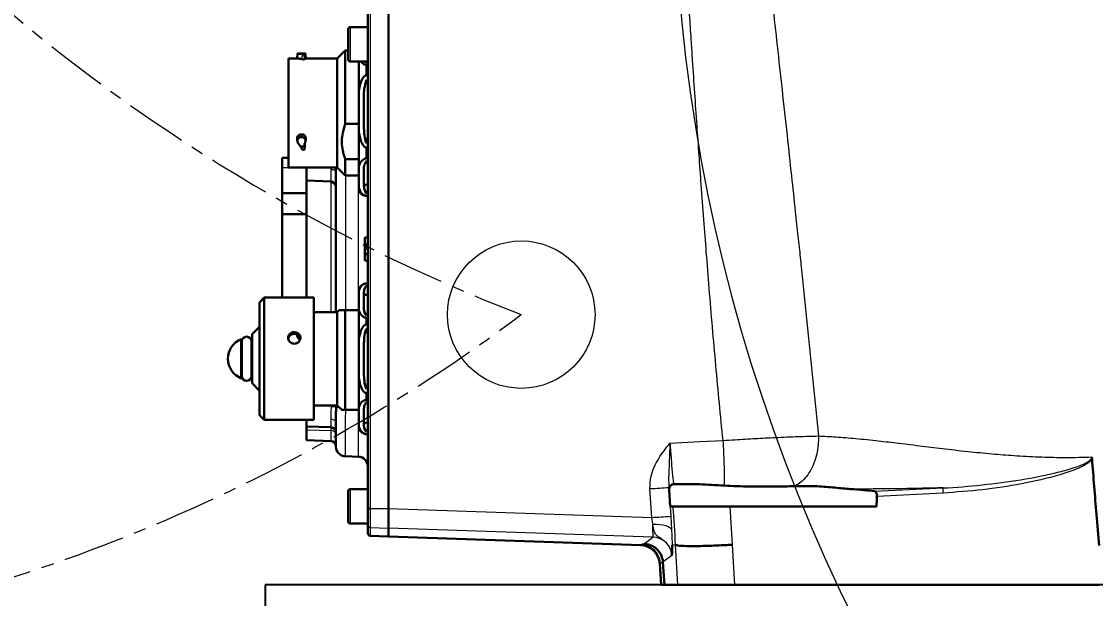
# Model space of a CAD drawing. Header units: millimetres. Extents: x 0 to 8400, y 0 to 5940.
# Drawn here: x 2129.8 to 2351.3, y 3822 to 3941.1 of the extents above; entities that cross this region are included whole.
import ezdxf

# ---------------------------------------------------------------- set-up
doc = ezdxf.new("R2010")
doc.units = ezdxf.units.MM
doc.linetypes.add('CENTERX2', pattern=[20.32, 12.7, -2.54, 2.54, -2.54])
doc.layers.add('do kich thuoc', color=10, linetype='Continuous', lineweight=5, plot=False)
doc.styles.get("Standard").update_dxf_attribs({"font": 'times.ttf', "width": 2, "height": 50})
doc.dimstyles.new('ISO-25', dxfattribs={"dimtxt": 40, "dimasz": 40, "dimexe": 1.25, "dimexo": 0.625, "dimtad": 1, "dimtxsty": 'Standard', "dimcen": 2.5, "dimclrd": 1, "dimclrt": 1, "dimadec": 0, "dimazin": 0, "dimtfac": 1, "dimtmove": 0, "dimatfit": 3, "dimfxl": 1, "dimarcsym": 0})

# ---------------------------------------------------------------- blocks, each defined once
blk = doc.blocks.new('*D12')
at = {"color": 0, "lineweight": -2, "transparency": 16777216}
for p, q in [((1654.47, 4228.38), (1654.47, 3073.55)), ((2367.71, 3824.18), (2367.71, 3073.55))]:
    blk.add_line(p, q, dxfattribs=at)
at = {"color": 1, "lineweight": -2, "transparency": 16777216}
blk.add_line((1694.47, 3074.8), (2327.71, 3074.8), dxfattribs=at)
at = {"color": 1, "lineweight": 25, "transparency": 16777216}
for points in [[(1694.47, 3081.47), (1694.47, 3068.13), (1654.47, 3074.8)], [(2327.71, 3081.47), (2327.71, 3068.13), (2367.71, 3074.8)]]:
    blk.add_solid(points, dxfattribs=at)
at = {"layer": 'Defpoints', "color": 0, "lineweight": 25, "transparency": 16777216}
for p in [(1654.47, 4229.01), (2367.71, 3824.8), (2367.71, 3074.8)]:
    blk.add_point(p, dxfattribs=at)
at = {"color": 1, "lineweight": 25, "transparency": 16777216, "insert": (2011.09, 3095.83), "char_height": 40, "attachment_point": 5}
blk.add_mtext('703', dxfattribs=at)

msp = doc.modelspace()

# ---------------------------------------------------------------- linework, layer by layer
at = {"color": 8, "linetype": 'Continuous', "lineweight": 15}
for p, q in [((2201.711, 4028.601), (2201.711, 3840.581)), ((2197.572, 3939.889), (2197.572, 3932.939)), ((2186.756, 3933.395), (2186.832, 3934.41)), ((2187.677, 3933.258), (2187.754, 3934.293)), ((2197.572, 3932.939), (2197.572, 3932.791)), ((2187.483, 3917.753), (2187.483, 3917.188)), ((2187.584, 3917.753), (2187.584, 3917.188)), ((2186.633, 3916.98), (2186.717, 3916.518)), ((2186.633, 3916.757), (2186.717, 3916.296)), ((2188.433, 3916.98), (2188.35, 3916.518)), ((2188.433, 3916.801), (2188.35, 3916.34)), ((2188.244, 3915.23), (2188.154, 3914.735)), ((2183.579, 3910.916), (2188.547, 3910.916)), ((2188.645, 3910.948), (2188.645, 3908.211)), ((2193.653, 3910.487), (2193.669, 3910.948)), ((2193.653, 3908.037), (2193.653, 3910.487)), ((2196.588, 3909.295), (2196.588, 3881.493)), ((2199.265, 3881.493), (2199.265, 3909.295)), ((2188.547, 3908.11), (2188.645, 3908.11)), ((2188.645, 3908.211), (2188.645, 3908.11)), ((2193.653, 3907.935), (2188.645, 3908.11)), ((2188.645, 3908.11), (2188.645, 3884.098)), ((2193.653, 3881.087), (2193.653, 3907.935)), ((2186.633, 3876.281), (2186.665, 3876.461)), ((2186.756, 3875.894), (2186.832, 3876.442)), ((2193.712, 3861.555), (2193.707, 3861.862)), ((2194.67, 3861.491), (2195.287, 3861.491)), ((2188.645, 3858.851), (2188.645, 3857.513)), ((2193.653, 3857.339), (2193.653, 3859.005)), ((2188.645, 3857.513), (2188.645, 3856.792)), ((2188.645, 3856.792), (2193.653, 3856.653)), ((2188.645, 3856.792), (2188.645, 3854.677)), ((2193.653, 3856.653), (2193.653, 3857.339)), ((2193.653, 3854.502), (2193.653, 3856.653)), ((2259.774, 3838.734), (2259.393, 3844.676)), ((2263.296, 3844.935), (2263.678, 3838.993)), ((2263.356, 3844.432), (2263.296, 3844.935)), ((2305.739, 3844.138), (2319.862, 3844.836)), ((2197.572, 3844.576), (2197.572, 3837.627)), ((2319.88, 3843.765), (2306.188, 3843.089)), ((2201.711, 3840.581), (2205.48, 3840.581)), ((2205.48, 3840.581), (2259.774, 3838.734)), ((2275.857, 3841.028), (2276.348, 3833.108)), ((2259.973, 3837.343), (2259.774, 3838.734)), ((2263.678, 3838.993), (2263.838, 3836.22)), ((2197.572, 3837.627), (2197.572, 3837.479)), ((2201.711, 3836.661), (2205.48, 3836.529)), ((2201.711, 3836.661), (2201.711, 3834.969)), ((2260.012, 3834.674), (2205.48, 3836.529)), ((2258.176, 3833.301), (2260.012, 3834.674)), ((2257.504, 3833.02), (2257.629, 3833.114)), ((2264.636, 3833.094), (2263.969, 3833.051)), ((2264.636, 3833.094), (2264.637, 3833.09)), ((2265.127, 3824.804), (2264.636, 3833.094)), ((2276.348, 3833.108), (2276.84, 3824.804)), ((2261.533, 3829.31), (2261.41, 3829.217)), ((2262.075, 3829.5), (2261.533, 3829.31)), ((2261.809, 3824.804), (2261.533, 3829.31)), ((2263.928, 3830.879), (2262.075, 3829.493))]:
    msp.add_line(p, q, dxfattribs=at)
at = {"color": 7, "linetype": 'Continuous', "lineweight": 30}
for p, q in [((2205.48, 4028.649), (2205.48, 3840.581)), ((2201.222, 3840.581), (2201.222, 4028.414)), ((2201.222, 3939.889), (2197.572, 3939.889)), ((2197.166, 3933.196), (2197.166, 3939.483)), ((2186.674, 3933.397), (2184.897, 3933.397)), ((2184.897, 3932.004), (2184.897, 3933.397)), ((2186.634, 3933.397), (2186.722, 3934.409)), ((2188.283, 3934.411), (2186.764, 3934.411)), ((2188.244, 3933.282), (2188.154, 3934.309)), ((2188.433, 3933.397), (2188.345, 3934.408)), ((2194.915, 3933.397), (2188.377, 3933.397)), ((2196.568, 3935.05), (2194.915, 3933.397)), ((2194.915, 3933.397), (2194.915, 3910.948)), ((2197.166, 3935.05), (2196.568, 3935.05)), ((2196.568, 3935.05), (2196.568, 3919.956)), ((2184.897, 3910.948), (2184.897, 3932.004)), ((2197.572, 3932.791), (2201.222, 3932.791)), ((2199.397, 3926.75), (2199.397, 3932.791)), ((2200.918, 3932.571), (2201.082, 3932.793)), ((2200.918, 3929.984), (2200.918, 3932.097)), ((2199.397, 3918.217), (2199.397, 3926.75)), ((2200.411, 3925.565), (2200.411, 3919.402)), ((2199.397, 3919.956), (2196.568, 3919.956)), ((2187.483, 3917.753), (2187.584, 3917.753)), ((2199.397, 3911.147), (2199.397, 3918.217)), ((2186.658, 3916.642), (2186.633, 3916.757)), ((2186.644, 3916.639), (2186.727, 3916.189)), ((2186.717, 3916.296), (2186.717, 3916.518)), ((2187.311, 3915.251), (2186.828, 3915.948)), ((2187.483, 3917.188), (2187.584, 3917.188)), ((2188.147, 3915.885), (2188.147, 3915.251)), ((2188.34, 3916.234), (2188.422, 3916.683)), ((2188.35, 3916.518), (2188.35, 3916.34)), ((2188.433, 3916.801), (2188.411, 3916.685)), ((2200.918, 3915.965), (2201.222, 3917.269)), ((2187.311, 3915.251), (2188.147, 3915.251)), ((2188.151, 3914.708), (2188.24, 3915.192)), ((2188.244, 3915.23), (2188.236, 3915.192)), ((2200.918, 3914.983), (2201.222, 3915.164)), ((2200.918, 3912.82), (2200.918, 3914.983)), ((2183.579, 3912.943), (2184.897, 3912.943)), ((2183.579, 3910.916), (2183.579, 3912.943)), ((2196.568, 3912.635), (2196.568, 3909.295)), ((2199.397, 3912.635), (2196.568, 3912.635)), ((2199.397, 3906.732), (2199.397, 3911.147)), ((2183.579, 3905.643), (2183.579, 3910.916)), ((2184.897, 3910.948), (2194.915, 3910.948)), ((2188.547, 3908.313), (2188.547, 3910.916)), ((2194.649, 3910.948), (2194.631, 3910.026)), ((2194.631, 3881.087), (2194.631, 3910.026)), ((2194.915, 3910.948), (2196.568, 3909.295)), ((2196.568, 3909.295), (2199.397, 3909.295)), ((2200.411, 3910.534), (2200.411, 3907.345)), ((2188.547, 3908.11), (2188.547, 3908.313)), ((2188.547, 3884.098), (2188.547, 3908.11)), ((2188.645, 3908.211), (2193.653, 3908.037)), ((2199.397, 3906.132), (2199.397, 3906.732)), ((2183.579, 3905.643), (2188.547, 3905.643)), ((2183.579, 3901.283), (2183.579, 3905.643)), ((2200.918, 3905.567), (2201.222, 3906.242)), ((2200.918, 3905.059), (2201.222, 3905.153)), ((2188.547, 3901.283), (2183.579, 3901.283)), ((2183.579, 3901.283), (2183.579, 3884.098)), ((2200.613, 3896.481), (2201.222, 3896.502)), ((2200.613, 3895.121), (2200.613, 3895.065)), ((2200.918, 3887.046), (2200.918, 3887.064)), ((2199.397, 3885.505), (2199.397, 3885.919)), ((2199.397, 3881.46), (2199.397, 3885.505)), ((2200.411, 3884.943), (2200.411, 3882.023)), ((2179.878, 3884.098), (2178.864, 3883.085)), ((2178.864, 3859.865), (2178.864, 3883.085)), ((2190.119, 3884.098), (2179.878, 3884.098)), ((2179.878, 3884.098), (2179.878, 3858.851)), ((2190.119, 3884.098), (2190.119, 3858.851)), ((2194.915, 3881.087), (2190.119, 3881.087)), ((2195.321, 3881.493), (2194.915, 3881.087)), ((2194.915, 3881.087), (2194.915, 3861.862)), ((2196.57, 3881.493), (2196.57, 3860.904)), ((2199.397, 3881.493), (2196.57, 3881.493)), ((2199.397, 3875.52), (2199.397, 3881.46)), ((2200.918, 3880.389), (2201.222, 3880.939)), ((2178.864, 3878.065), (2177.343, 3876.545)), ((2200.918, 3879.92), (2201.222, 3880.007)), ((2200.918, 3878.6), (2200.918, 3879.92)), ((2177.343, 3876.545), (2177.343, 3866.405)), ((2184.897, 3875.926), (2184.897, 3875.403)), ((2187.077, 3875.63), (2187.077, 3876.152)), ((2175.112, 3875.531), (2175.112, 3867.419)), ((2175.214, 3873.756), (2175.112, 3873.756)), ((2175.214, 3875.024), (2175.214, 3867.926)), ((2177.242, 3867.926), (2177.242, 3875.024)), ((2177.343, 3873.756), (2177.242, 3873.756)), ((2199.397, 3867.43), (2199.397, 3875.52)), ((2200.411, 3874.395), (2200.411, 3868.554)), ((2175.112, 3869.193), (2175.214, 3869.193)), ((2177.242, 3869.193), (2177.343, 3869.193)), ((2199.397, 3861.489), (2199.397, 3867.43)), ((2177.343, 3866.405), (2178.864, 3864.884)), ((2200.918, 3864.349), (2201.222, 3864.516)), ((2200.918, 3863.029), (2200.918, 3864.349)), ((2190.119, 3861.862), (2194.915, 3861.862)), ((2194.667, 3861.862), (2194.67, 3861.491)), ((2194.915, 3861.862), (2195.873, 3860.904)), ((2199.397, 3860.904), (2196.57, 3860.904)), ((2199.397, 3857.444), (2199.397, 3861.489)), ((2200.411, 3860.927), (2200.411, 3858.006)), ((2178.864, 3859.865), (2179.878, 3858.851)), ((2179.878, 3858.851), (2190.119, 3858.851)), ((2188.547, 3857.615), (2188.547, 3858.851)), ((2194.631, 3853.384), (2194.631, 3858.367)), ((2188.547, 3856.872), (2188.547, 3857.615)), ((2188.547, 3854.778), (2188.547, 3856.872)), ((2188.645, 3857.513), (2193.653, 3857.339)), ((2200.918, 3856.372), (2201.222, 3856.923)), ((2200.918, 3855.904), (2201.222, 3855.991)), ((2200.918, 3855.885), (2200.918, 3855.904)), ((2188.645, 3854.677), (2193.653, 3854.502)), ((2199.265, 3851.264), (2196.588, 3851.357)), ((2197.166, 3837.884), (2197.166, 3844.171)), ((2201.222, 3844.576), (2197.572, 3844.576)), ((2263.575, 3841.028), (2263.356, 3844.432)), ((2201.222, 3837.627), (2201.222, 3840.581)), ((2201.711, 3840.581), (2201.222, 3840.581)), ((2205.48, 3836.529), (2205.48, 3840.581)), ((2264.144, 3841.028), (2263.575, 3841.028)), ((2306.128, 3841.028), (2275.857, 3841.028)), ((2197.572, 3837.479), (2201.222, 3837.479)), ((2201.222, 3835.476), (2201.222, 3837.167)), ((2205.48, 3836.529), (2205.48, 3834.838)), ((2201.711, 3834.969), (2205.48, 3834.838)), ((2205.48, 3834.838), (2257.504, 3833.02)), ((2261.68, 3824.804), (2261.41, 3829.217)), ((2262.075, 3829.493), (2262.075, 3829.5)), ((2262.075, 3829.493), (2262.362, 3824.804)), ((2261.68, 3824.804), (2261.809, 3824.804)), ((2261.809, 3824.804), (2262.362, 3824.804)), ((2262.362, 3824.804), (2265.127, 3824.804)), ((2265.127, 3824.804), (2276.84, 3824.804)), ((2276.84, 3824.804), (2352.036, 3824.804))]:
    msp.add_line(p, q, dxfattribs=at)
at = {"color": 0, "lineweight": 25}
for p, q in [((2180.038, 3824.804), (2180.038, 3323.748)), ((2473.748, 3824.804), (2180.038, 3824.804))]:
    msp.add_line(p, q, dxfattribs=at)
at = {"color": 8, "linetype": 'Continuous', "lineweight": 15, "flags": 128}
for points in [[(2194.631, 3910.026), (2194.612, 3910.114), (2194.557, 3910.199), (2194.467, 3910.277), (2194.346, 3910.347), (2194.199, 3910.404), (2194.03, 3910.448), (2193.845, 3910.476), (2193.653, 3910.487)], [(2193.653, 3859.005), (2193.845, 3858.989), (2194.03, 3858.95), (2194.199, 3858.89), (2194.346, 3858.811), (2194.467, 3858.715), (2194.557, 3858.606), (2194.612, 3858.489), (2194.631, 3858.367)], [(2263.525, 3854.074), (2269.65, 3854.378), (2274.462, 3854.617)], [(2259.973, 3837.343), (2260.711, 3837.343), (2261.417, 3837.295), (2262.069, 3837.203), (2262.643, 3837.068), (2263.122, 3836.896), (2263.488, 3836.693), (2263.73, 3836.465), (2263.838, 3836.22)]]:
    msp.add_lwpolyline(points, dxfattribs=at)
at = {"color": 7, "linetype": 'Continuous', "lineweight": 30, "flags": 128}
for points in [[(2200.613, 3896.481), (2200.796, 3896.487), (2200.978, 3896.494), (2201.222, 3896.502)], [(2200.613, 3895.121), (2200.918, 3895.111), (2201.222, 3895.102)], [(2200.613, 3895.065), (2200.918, 3895.053), (2201.222, 3895.041)], [(2200.613, 3894.717), (2200.835, 3894.722), (2201.029, 3894.727), (2201.222, 3894.731)], [(2200.613, 3894.399), (2200.835, 3894.406), (2201.029, 3894.413), (2201.222, 3894.419)], [(2200.613, 3894.158), (2200.796, 3894.164), (2200.978, 3894.17), (2201.222, 3894.178)], [(2200.613, 3893.058), (2200.796, 3893.058), (2200.978, 3893.058), (2201.222, 3893.058)], [(2200.613, 3891.714), (2200.796, 3891.708), (2200.978, 3891.702), (2201.222, 3891.693)], [(2200.613, 3891.714), (2200.796, 3891.708), (2200.978, 3891.702), (2201.222, 3891.693)]]:
    msp.add_lwpolyline(points, dxfattribs=at)
at = {"color": 7, "linetype": 'Continuous', "lineweight": 15}
msp.add_circle((2232.857, 3880.572), 15.209, dxfattribs=at)
for centre, radius, start, end in [((2367.65, 4229.008), 713.179, 314.966774, 189.876122), ((2620.106, 3976.195), 355.9, 161.9716, 312.5254)]:
    msp.add_arc(centre, radius, start, end, dxfattribs=at)
at = {"color": 7, "linetype": 'CENTERX2', "lineweight": 0}
for centre, radius, start, end in [((2367.714, 4228.587), 373.23, 13.29144, 248.81856), ((2018.181, 4167.482), 358.334, 192.20043, 306.80522)]:
    msp.add_arc(centre, radius, start, end, dxfattribs=at)
at = {"color": 7, "linetype": 'Continuous', "lineweight": 30}
for centre, radius, start, end in [((2197.572, 3939.483), 0.406, 90, 180), ((2197.572, 3933.196), 0.406, 180, 270), ((2187.438, 3916.467), 0.723, 86.4665, 175.96424), ((2187.327, 3916.299), 0.61, 180.29016, 215.15966), ((2187.629, 3916.467), 0.723, 4.03697, 93.53341), ((2187.722, 3916.348), 0.628, 312.60895, 359.30857), ((2188.649, 3908.313), 0.101, 180, 268), ((2193.617, 3907.023), 1.014, 0, 88), ((2200.918, 3906.913), 0.507, 53.1301, 180), ((2201.235, 3906.989), 2.028, 205.00615, 261.00998), ((2201.235, 3885.061), 2.028, 98.99002, 154.99385), ((2200.918, 3885.138), 0.507, 180, 306.8699), ((2176.228, 3875.024), 1.014, 0, 180), ((2176.748, 3871.475), 4.373, 111.9613, 248.0387), ((2176.228, 3867.926), 1.014, 180, 0), ((2200.918, 3857.812), 0.507, 53.1301, 180), ((2188.649, 3857.615), 0.101, 180, 268), ((2193.617, 3856.325), 1.014, 0, 88), ((2201.235, 3857.888), 2.028, 205.00615, 261.00998), ((2188.649, 3854.778), 0.101, 180, 268), ((2193.617, 3853.488), 1.014, 0, 88), ((2196.659, 3853.384), 2.028, 180, 268), ((2199.194, 3849.237), 2.028, 0, 88), ((2197.572, 3844.171), 0.406, 90, 180), ((2201.425, 3838.797), 0.203, 90, 180), ((2197.572, 3837.884), 0.406, 180, 270)]:
    msp.add_arc(centre, radius, start, end, dxfattribs=at)
at = {"color": 8, "linetype": 'Continuous', "lineweight": 15}
for centre, radius, start, end in [((2192.928, 3907.986), 0.726, 355.99778, 4.00222), ((2193.808, 3855.803), 5.753, 81.38227, 90.96519), ((2188.639, 3856.884), 0.0919, 187.06968, 274.15881), ((2193.719, 3855.737), 0.919, 7.07908, 94.1547), ((2230.259, 4312.887), 469.117, 273.56058, 274.03838), ((2230.647, 4306.84), 469.011, 273.56054, 274.03845), ((2201.729, 3837.167), 0.507, 180.00799, 268.01093), ((2277.67, 3836.264), 17.73, 176.50874, 185.1436), ((2257.483, 3829.058), 4.058, 3.54798, 87.93681)]:
    msp.add_arc(centre, radius, start, end, dxfattribs=at)
at = {"color": 7, "linetype": 'Continuous', "lineweight": 30}
for centre, major_axis, ratio, start_param, end_param in [((2185.34, 3922.173), (1.995, 11.162), 0.5931995, 6.2311718, 6.3695814), ((2185.34, 3922.173), (2.175, 12.17), 0.5931995, 6.2499323, 6.3766153), ((2189.212, 3922.173), (-1.071, 12.238), 0.0017443, 6.1534354, 6.2649868), ((2185.651, 3922.173), (-0.477, 11.224), 0.0764938, 4.2056333, 4.2282188), ((2189.212, 3922.173), (0.477, 11.224), 0.0764938, 2.1579014, 2.2408788), ((2189.415, 3922.173), (0.477, 11.224), 0.0764938, 2.0549665, 2.0730353), ((2185.34, 3922.173), (-7.312, 12.189), 0.1508419, 2.0816187, 2.1430298), ((2189.212, 3922.173), (0.52, 12.238), 0.0764938, 2.175116, 2.2272405), ((2193.617, 3907.023), (1.014, 0), 0.9, 0, 1.5358897), ((2185.505, 3871.475), (-5.13, 9.478), 0.3121684, 4.9488512, 5.0226744), ((2185.505, 3871.475), (-5.671, 10.478), 0.3121684, 4.9930476, 5.0314098), ((2260.234, 3839.783), (50.697, 2.692), 0.0873656, 0.4519627, 0.6397656), ((2260.234, 4219.479), (-1.779, 829.411), 0.0610876, 4.2384375, 4.2412288), ((2201.729, 3835.476), (0, -0.507), 0.9996573, 4.712389, 6.2482787), ((2257.359, 3828.966), (3.249, 2.434), 0.9991307, 5.7016414, 7.1755714)]:
    msp.add_ellipse(centre, major_axis=major_axis, ratio=ratio, start_param=start_param, end_param=end_param, dxfattribs=at)
at = {"color": 8, "linetype": 'Continuous', "lineweight": 15}
for centre, major_axis, ratio, start_param, end_param in [((2196.659, 3861.501), (0.071, 10.143), 0.0069702, 1.6317822, 3.1413979), ((2199.194, 3861.412), (-0.071, 10.148), 0.0069634, 3.1413008, 4.6622585), ((2259.863, 3830.617), (3.629, 1.857), 0.9947703, 5.872745, 7.3465955), ((2367.62, 3829.175), (110.052, -3.847), 0.026154, 3.0373475, 3.1091298)]:
    msp.add_ellipse(centre, major_axis=major_axis, ratio=ratio, start_param=start_param, end_param=end_param, dxfattribs=at)
for points, knots in [([(2274.462, 3854.617), (2274.21, 3857.174), (2273.702, 3862.323), (2272.981, 3870.104), (2272.283, 3877.995), (2271.627, 3885.795), (2271.035, 3893.2), (2270.489, 3900.349), (2269.847, 3909.054), (2269.073, 3920), (2268.409, 3929.777), (2267.917, 3937.193), (2267.613, 3941.818), (2267.285, 3946.781), (2266.972, 3951.518), (2266.679, 3955.935), (2266.338, 3961.087), (2265.966, 3966.692), (2265.582, 3972.468), (2265.273, 3977.081), (2265.062, 3980.217), (2264.929, 3982.156), (2264.804, 3983.968), (2264.627, 3986.445), (2264.394, 3989.684), (2264.15, 3992.992), (2263.56, 4000.857), (2262.604, 4012.982), (2261.609, 4024.004), (2261.125, 4029.363)], [0, 0, 0, 0, 0.04397443, 0.08856201, 0.13376364, 0.17958022, 0.22254154, 0.26091655, 0.30230831, 0.37195233, 0.44875229, 0.47004913, 0.49917757, 0.52808862, 0.55517529, 0.58043759, 0.60387546, 0.64355437, 0.67658404, 0.70296449, 0.72269563, 0.73037738, 0.73623472, 0.7537822, 0.77289171, 0.79181912, 0.81056464, 0.90788965, 1, 1, 1, 1]), ([(2276.683, 4021.742), (2276.888, 4019.533), (2277.308, 4015.003), (2277.981, 4008.042), (2278.702, 4000.747), (2279.475, 3993.119), (2280.29, 3985.251), (2281.046, 3978.07), (2281.738, 3971.611), (2282.38, 3965.669), (2283.083, 3959.209), (2283.862, 3952.088), (2284.716, 3944.304), (2285.646, 3935.864), (2286.636, 3926.882), (2287.618, 3917.921), (2288.532, 3909.538), (2289.194, 3903.424), (2289.64, 3899.289), (2289.902, 3896.843), (2290.147, 3894.555), (2290.374, 3892.427), (2290.611, 3890.189), (2291.907, 3877.917), (2293.061, 3866.294), (2294.128, 3855.543)], [0, 0, 0, 0, 0.0398243, 0.0816679, 0.1255311, 0.1714147, 0.2193185, 0.2675286, 0.3010443, 0.3359383, 0.374822, 0.417695, 0.4645568, 0.5154072, 0.5701154, 0.6267894, 0.6772497, 0.7214971, 0.7371804, 0.7519048, 0.7656706, 0.7784778, 0.7903262, 0.8060631, 1, 1, 1, 1]), ([(2193.653, 3859.005), (2193.662, 3859.431), (2193.678, 3860.209), (2193.701, 3861.135), (2193.712, 3861.555)], [0, 0, 0, 0, 0.5475175, 1, 1, 1, 1]), ([(2259.393, 3844.676), (2259.421, 3845.537), (2259.471, 3847.063), (2260.233, 3849.128), (2261.472, 3851.461), (2262.695, 3853.038), (2263.521, 3854.07), (2263.525, 3854.074)], [0, 0, 0, 0, 0.2444012, 0.4330596, 0.6221634, 0.9985038, 1, 1, 1, 1]), ([(2263.525, 3854.074), (2263.524, 3854.067), (2263.489, 3853.289), (2263.423, 3851.736), (2263.329, 3849.074), (2263.211, 3846.812), (2263.275, 3845.396), (2263.296, 3844.935)], [0, 0, 0, 0, 0.0020498, 0.231547, 0.4612021, 0.8247465, 1, 1, 1, 1]), ([(2263.525, 3854.074), (2263.525, 3854.074), (2263.525, 3853.637), (2263.696, 3852.069), (2263.854, 3849.438), (2264.1, 3847.037), (2264.227, 3845.994), (2264.272, 3845.623)], [0, 0, 0, 0, 0.000006, 0.1305731, 0.4706067, 0.8114549, 1, 1, 1, 1]), ([(2274.456, 3854.617), (2275.267, 3854.67), (2276.8, 3854.77), (2279.026, 3854.905), (2281.13, 3855.025), (2283.196, 3855.134), (2286.217, 3855.281), (2290.051, 3855.44), (2292.779, 3855.507), (2294.129, 3855.54)], [0, 0, 0, 0, 0.1121273, 0.2120119, 0.3108077, 0.4096186, 0.5095409, 0.7572129, 1, 1, 1, 1]), ([(2274.456, 3854.617), (2274.484, 3854.029), (2274.541, 3852.823), (2274.612, 3851.033), (2274.669, 3849.304), (2274.706, 3847.738), (2274.72, 3846.43), (2274.713, 3845.677), (2274.704, 3845.357), (2274.702, 3845.297)], [0, 0, 0, 0, 0.1489104, 0.3057274, 0.4682965, 0.6339026, 0.7995087, 0.962078, 1, 1, 1, 1]), ([(2294.129, 3855.54), (2294.127, 3854.931), (2294.122, 3853.678), (2293.812, 3851.788), (2293.257, 3849.941), (2292.445, 3848.251), (2291.423, 3846.834), (2290.321, 3845.791), (2289.543, 3845.368), (2289.195, 3845.178)], [0, 0, 0, 0, 0.135292, 0.2783723, 0.4271604, 0.5789755, 0.7307904, 0.8795786, 1, 1, 1, 1]), ([(2294.129, 3855.54), (2295.317, 3855.488), (2297.817, 3855.38), (2301.954, 3855.032), (2306.294, 3854.581), (2310.876, 3854.034), (2315.461, 3853.469), (2320.425, 3852.862), (2325.418, 3852.292), (2330.352, 3851.819), (2335.228, 3851.442), (2340.12, 3851.189), (2345.267, 3851.074), (2348.706, 3851.163), (2350.466, 3851.209)], [0, 0, 0, 0, 0.0754679, 0.1586785, 0.2496643, 0.3282253, 0.4167263, 0.5003429, 0.5923335, 0.675771, 0.7506854, 0.8353934, 0.9157414, 1, 1, 1, 1]), ([(2319.859, 3844.835), (2319.859, 3844.835), (2322.542, 3844.919), (2327.879, 3845.421), (2335.867, 3846.435), (2342.276, 3847.694), (2346.773, 3848.932), (2348.919, 3849.736), (2350.006, 3850.403), (2350.364, 3850.792), (2350.464, 3851.039), (2350.47, 3851.167), (2350.466, 3851.209), (2350.466, 3851.209)], [0, 0, 0, 0, 0.0000019, 0.2526956, 0.5064073, 0.7599576, 0.8685619, 0.9467517, 0.9755007, 0.9880494, 0.9959992, 0.9999981, 1, 1, 1, 1]), ([(2350.553, 3850.905), (2350.537, 3850.863), (2350.469, 3850.684), (2350.152, 3850.267), (2349.089, 3849.472), (2346.942, 3848.514), (2342.453, 3847.045), (2336.016, 3845.582), (2327.978, 3844.356), (2322.574, 3843.962), (2319.876, 3843.765)], [0, 0, 0, 0, 0.0041373, 0.0180208, 0.0482561, 0.1279437, 0.237423, 0.491729, 0.7462739, 1, 1, 1, 1]), ([(2319.86, 3844.835), (2316.993, 3844.776), (2311.401, 3844.659), (2305.092, 3844.595), (2301.673, 3844.588), (2300.765, 3844.586)], [0, 0, 0, 0, 0.4358609, 0.8501593, 1, 1, 1, 1]), ([(2319.88, 3843.765), (2319.873, 3843.896), (2319.861, 3844.158), (2319.852, 3844.502), (2319.851, 3844.757), (2319.858, 3844.809), (2319.862, 3844.836)], [0, 0, 0, 0, 0.2500007, 0.5, 0.7499974, 1, 1, 1, 1]), ([(2201.711, 3840.581), (2201.711, 3840.581), (2201.711, 3840.118), (2201.711, 3839.17), (2201.711, 3837.953), (2201.711, 3837.122), (2201.711, 3836.732), (2201.711, 3836.681), (2201.711, 3836.661)], [0, 0, 0, 0, 0.0000101, 0.2289798, 0.4635704, 0.6715117, 0.8702838, 1, 1, 1, 1]), ([(2264.636, 3833.094), (2264.636, 3833.094), (2264.636, 3835.748), (2264.39, 3838.388), (2264.144, 3841.028)], [0, 0, 0, 0, 0.0000076, 1, 1, 1, 1]), ([(2263.923, 3831.037), (2263.832, 3831.491), (2263.649, 3832.399), (2262.828, 3833.549), (2261.821, 3834.311), (2260.955, 3834.798), (2260.438, 3835.369), (2260.17, 3836.214), (2260.033, 3837), (2259.973, 3837.343)], [0, 0, 0, 0, 0.156484, 0.3129515, 0.469231, 0.5868265, 0.7042018, 0.8707109, 1, 1, 1, 1]), ([(2263.838, 3836.22), (2263.864, 3835.669), (2263.918, 3834.499), (2263.969, 3833.506), (2263.969, 3833.051), (2263.969, 3833.051)], [0, 0, 0, 0, 0.4709541, 0.9999839, 1, 1, 1, 1]), ([(2264.637, 3833.09), (2264.637, 3833.091), (2264.636, 3833.092), (2264.636, 3833.094), (2264.636, 3833.094)], [0, 0, 0, 0, 0.9849507, 1, 1, 1, 1])]:
    msp.add_open_spline(points, degree=3, knots=knots, dxfattribs=at)
at = {"color": 7, "linetype": 'Continuous', "lineweight": 30}
for points, knots in [([(2186.756, 3933.395), (2186.729, 3933.396), (2186.689, 3933.397), (2186.678, 3933.397), (2186.674, 3933.397)], [0, 0, 0, 0, 0.6674368, 1, 1, 1, 1]), ([(2186.722, 3934.409), (2186.73, 3934.41), (2186.742, 3934.412), (2186.807, 3934.411), (2186.832, 3934.41)], [0, 0, 0, 0, 0.6187231, 1, 1, 1, 1]), ([(2188.244, 3933.282), (2188.244, 3933.282), (2188.244, 3933.276), (2188.23, 3933.265), (2188.177, 3933.251), (2188.096, 3933.239), (2187.998, 3933.233), (2187.895, 3933.233), (2187.797, 3933.238), (2187.722, 3933.247), (2187.69, 3933.255), (2187.677, 3933.258)], [0, 0, 0, 0, 0.0110659, 0.1424627, 0.2738839, 0.4045366, 0.5330749, 0.6593655, 0.7845806, 0.9105101, 1, 1, 1, 1]), ([(2187.754, 3934.293), (2187.759, 3934.292), (2187.777, 3934.288), (2187.821, 3934.283), (2187.889, 3934.278), (2187.962, 3934.278), (2188.032, 3934.281), (2188.092, 3934.287), (2188.135, 3934.295), (2188.152, 3934.303), (2188.153, 3934.307), (2188.154, 3934.309)], [0, 0, 0, 0, 0.0495666, 0.1799783, 0.308772, 0.4358271, 0.5619375, 0.6884488, 0.8164291, 0.9461573, 1, 1, 1, 1]), ([(2188.143, 3934.409), (2188.194, 3934.41), (2188.298, 3934.412), (2188.342, 3934.41), (2188.344, 3934.408), (2188.345, 3934.408)], [0, 0, 0, 0, 0.4500647, 0.9026545, 1, 1, 1, 1]), ([(2188.377, 3933.397), (2188.354, 3933.397), (2188.32, 3933.396), (2188.254, 3933.395), (2188.231, 3933.394)], [0, 0, 0, 0, 0.6530767, 1, 1, 1, 1]), ([(2199.794, 3932.791), (2199.925, 3932.641), (2200.115, 3932.423), (2200.534, 3932.191), (2200.794, 3932.127), (2200.918, 3932.097)], [0, 0, 0, 0, 0.5375803, 0.7791049, 1, 1, 1, 1]), ([(2200.754, 3932.791), (2200.755, 3932.788), (2200.783, 3932.712), (2200.852, 3932.64), (2200.918, 3932.571)], [0, 0, 0, 0, 0.0324754, 1, 1, 1, 1]), ([(2200.918, 3932.097), (2200.925, 3932.098), (2201.035, 3932.118), (2201.132, 3932.151), (2201.222, 3932.183)], [0, 0, 0, 0, 0.0640782, 1, 1, 1, 1]), ([(2200.918, 3929.984), (2200.788, 3929.917), (2200.469, 3929.752), (2200, 3929.123), (2199.601, 3928.096), (2199.468, 3927.22), (2199.397, 3926.75)], [0, 0, 0, 0, 0.11660043, 0.28704127, 0.616312, 1, 1, 1, 1]), ([(2200.918, 3929.001), (2200.75, 3928.408), (2200.433, 3927.284), (2200.418, 3926.116), (2200.411, 3925.565)], [0, 0, 0, 0, 0.5277387, 1, 1, 1, 1]), ([(2201.222, 3929.79), (2201.196, 3929.819), (2201.114, 3929.911), (2200.997, 3929.954), (2200.918, 3929.984)], [0, 0, 0, 0, 0.3172789, 1, 1, 1, 1]), ([(2201.222, 3927.767), (2201.186, 3928.045), (2201.132, 3928.469), (2200.973, 3928.865), (2200.918, 3929.001)], [0, 0, 0, 0, 0.6545765, 1, 1, 1, 1]), ([(2196.568, 3919.956), (2196.272, 3918.943), (2195.668, 3916.875), (2195.981, 3914.351), (2196.452, 3912.975), (2196.568, 3912.635)], [0, 0, 0, 0, 0.4194362, 0.8569077, 1, 1, 1, 1]), ([(2186.633, 3916.98), (2186.642, 3917.066), (2186.661, 3917.237), (2186.807, 3917.469), (2187.023, 3917.646), (2187.262, 3917.74), (2187.42, 3917.749), (2187.483, 3917.753)], [0, 0, 0, 0, 0.2149469, 0.4300329, 0.645327, 0.8599988, 1, 1, 1, 1]), ([(2187.584, 3917.753), (2187.679, 3917.745), (2187.869, 3917.727), (2188.122, 3917.594), (2188.315, 3917.398), (2188.419, 3917.181), (2188.429, 3917.038), (2188.433, 3916.98)], [0, 0, 0, 0, 0.2124922, 0.4250924, 0.6387279, 0.8536699, 1, 1, 1, 1]), ([(2199.397, 3918.217), (2199.505, 3917.523), (2199.65, 3916.599), (2200.182, 3915.573), (2200.554, 3915.147), (2200.842, 3915.017), (2200.918, 3914.983)], [0, 0, 0, 0, 0.561123, 0.7460177, 0.9329406, 1, 1, 1, 1]), ([(2200.411, 3919.402), (2200.426, 3918.898), (2200.458, 3917.883), (2200.625, 3916.717), (2200.864, 3916.102), (2200.918, 3915.965)], [0, 0, 0, 0, 0.43399497, 0.87382801, 1, 1, 1, 1]), ([(2187.754, 3914.645), (2187.759, 3914.639), (2187.778, 3914.616), (2187.822, 3914.585), (2187.89, 3914.562), (2187.964, 3914.559), (2188.033, 3914.575), (2188.093, 3914.608), (2188.135, 3914.655), (2188.152, 3914.7), (2188.153, 3914.727), (2188.154, 3914.735)], [0, 0, 0, 0, 0.0517468, 0.1821404, 0.3109119, 0.4379258, 0.5640405, 0.6905656, 0.8185701, 0.9483335, 1, 1, 1, 1]), ([(2200.918, 3912.82), (2200.788, 3912.786), (2200.469, 3912.7), (2200, 3912.375), (2199.601, 3911.843), (2199.468, 3911.39), (2199.397, 3911.147)], [0, 0, 0, 0, 0.1166006, 0.2870413, 0.6163125, 1, 1, 1, 1]), ([(2200.918, 3912.312), (2200.75, 3912.005), (2200.433, 3911.423), (2200.418, 3910.819), (2200.411, 3910.534)], [0, 0, 0, 0, 0.5277393, 1, 1, 1, 1]), ([(2201.222, 3912.72), (2201.196, 3912.735), (2201.114, 3912.782), (2200.997, 3912.805), (2200.918, 3912.82)], [0, 0, 0, 0, 0.3172789, 1, 1, 1, 1]), ([(2201.222, 3911.673), (2201.186, 3911.817), (2201.132, 3912.037), (2200.973, 3912.241), (2200.918, 3912.312)], [0, 0, 0, 0, 0.6547053, 1, 1, 1, 1]), ([(2199.397, 3906.732), (2199.505, 3906.373), (2199.65, 3905.895), (2200.182, 3905.364), (2200.554, 3905.144), (2200.842, 3905.076), (2200.918, 3905.059)], [0, 0, 0, 0, 0.5611236, 0.7460183, 0.932941, 1, 1, 1, 1]), ([(2200.411, 3907.345), (2200.426, 3907.084), (2200.458, 3906.559), (2200.625, 3905.956), (2200.864, 3905.638), (2200.918, 3905.567)], [0, 0, 0, 0, 0.4339939, 0.8738276, 1, 1, 1, 1]), ([(2200.613, 3896.481), (2200.613, 3896.466), (2200.613, 3896.441), (2200.613, 3896.208), (2200.613, 3895.891), (2200.613, 3895.512), (2200.613, 3895.25), (2200.613, 3895.121)], [0, 0, 0, 0, 0.2600654, 0.4508236, 0.6422798, 0.8237442, 1, 1, 1, 1]), ([(2200.613, 3895.006), (2200.613, 3894.939), (2200.613, 3894.833), (2200.613, 3894.748), (2200.613, 3894.717)], [0, 0, 0, 0, 0.6340287, 1, 1, 1, 1]), ([(2200.613, 3894.717), (2200.613, 3894.67), (2200.613, 3894.575), (2200.613, 3894.481), (2200.613, 3894.43), (2200.613, 3894.399)], [0, 0, 0, 0, 0.2721935, 0.556404, 1, 1, 1, 1]), ([(2200.613, 3894.399), (2200.613, 3894.369), (2200.613, 3894.321), (2200.613, 3894.244), (2200.613, 3894.187), (2200.613, 3894.158)], [0, 0, 0, 0, 0.4317713, 0.7154085, 1, 1, 1, 1]), ([(2200.613, 3894.158), (2200.613, 3894.074), (2200.613, 3893.931), (2200.613, 3893.576), (2200.613, 3893.287), (2200.613, 3893.113), (2200.613, 3893.058)], [0, 0, 0, 0, 0.365702, 0.6240841, 0.8817718, 1, 1, 1, 1]), ([(2200.613, 3893.058), (2200.613, 3892.874), (2200.613, 3892.518), (2200.613, 3892.088), (2200.613, 3891.809), (2200.613, 3891.723), (2200.613, 3891.716), (2200.613, 3891.714)], [0, 0, 0, 0, 0.2471023, 0.4773614, 0.6777202, 0.9059538, 1, 1, 1, 1]), ([(2200.918, 3887.046), (2200.786, 3887.013), (2200.465, 3886.934), (2199.995, 3886.631), (2199.599, 3886.141), (2199.467, 3885.727), (2199.397, 3885.505)], [0, 0, 0, 0, 0.1222828, 0.2975666, 0.6249321, 1, 1, 1, 1]), ([(2201.222, 3886.963), (2201.215, 3886.966), (2201.133, 3887.007), (2201.02, 3887.027), (2200.918, 3887.046)], [0, 0, 0, 0, 0.08746879, 1, 1, 1, 1]), ([(2200.918, 3886.577), (2200.776, 3886.357), (2200.436, 3885.827), (2200.42, 3885.269), (2200.411, 3884.943)], [0, 0, 0, 0, 0.41586575, 1, 1, 1, 1]), ([(2201.222, 3885.859), (2201.209, 3886.003), (2201.188, 3886.252), (2200.997, 3886.481), (2200.918, 3886.577)], [0, 0, 0, 0, 0.5811493, 1, 1, 1, 1]), ([(2195.329, 3881.493), (2195.326, 3881.493), (2195.265, 3881.493), (2195.492, 3881.493), (2195.934, 3881.493), (2196.382, 3881.493), (2196.57, 3881.493)], [0, 0, 0, 0, 0.0168809, 0.3704496, 0.7349081, 1, 1, 1, 1]), ([(2199.397, 3881.46), (2199.509, 3881.12), (2199.658, 3880.67), (2200.196, 3880.196), (2200.553, 3880.003), (2200.821, 3879.942), (2200.918, 3879.92)], [0, 0, 0, 0, 0.5710647, 0.754553, 0.9111909, 1, 1, 1, 1]), ([(2200.411, 3882.023), (2200.426, 3881.566), (2200.445, 3881.004), (2200.843, 3880.485), (2200.918, 3880.389)], [0, 0, 0, 0, 0.81354905, 1, 1, 1, 1]), ([(2200.918, 3878.6), (2200.801, 3878.545), (2200.506, 3878.404), (2200.055, 3877.867), (2199.618, 3876.885), (2199.478, 3876.025), (2199.397, 3875.52)], [0, 0, 0, 0, 0.107446, 0.2718587, 0.5725199, 1, 1, 1, 1]), ([(2201.222, 3878.427), (2201.198, 3878.448), (2201.111, 3878.528), (2201, 3878.57), (2200.918, 3878.6)], [0, 0, 0, 0, 0.2672878, 1, 1, 1, 1]), ([(2186.063, 3874.579), (2186.205, 3874.593), (2186.489, 3874.62), (2186.868, 3874.831), (2187.157, 3875.14), (2187.323, 3875.523), (2187.346, 3875.93), (2187.226, 3876.316), (2186.976, 3876.64), (2186.623, 3876.868), (2186.206, 3876.976), (2185.774, 3876.954), (2185.375, 3876.803), (2185.052, 3876.54), (2184.843, 3876.19), (2184.771, 3875.79), (2184.845, 3875.387), (2185.055, 3875.025), (2185.378, 3874.749), (2185.734, 3874.601), (2185.97, 3874.585), (2186.063, 3874.579)], [0, 0, 0, 0, 0.0535034, 0.1070014, 0.1606691, 0.2144485, 0.2680438, 0.3214474, 0.3749485, 0.4286849, 0.4824303, 0.5359409, 0.58934, 0.6429232, 0.6967006, 0.7503781, 0.8038208, 0.8572573, 0.9109253, 0.9647049, 1, 1, 1, 1]), ([(2187.077, 3876.152), (2186.98, 3876.248), (2186.787, 3876.441), (2186.384, 3876.597), (2185.954, 3876.631), (2185.535, 3876.533), (2185.179, 3876.315), (2184.917, 3876.011), (2184.852, 3875.765), (2184.821, 3875.649)], [0, 0, 0, 0, 0.1453294, 0.2906677, 0.4355853, 0.5798295, 0.7243115, 0.8695561, 1, 1, 1, 1]), ([(2186.756, 3875.894), (2186.732, 3875.934), (2186.663, 3876.05), (2186.634, 3876.186), (2186.634, 3876.275), (2186.633, 3876.281)], [0, 0, 0, 0, 0.33604711, 0.95595753, 1, 1, 1, 1]), ([(2200.918, 3877.663), (2200.909, 3877.643), (2200.654, 3877.078), (2200.461, 3875.963), (2200.426, 3874.881), (2200.411, 3874.395)], [0, 0, 0, 0, 0.0196033, 0.5597609, 1, 1, 1, 1]), ([(2201.222, 3876.476), (2201.165, 3876.843), (2201.101, 3877.252), (2200.934, 3877.625), (2200.918, 3877.663)], [0, 0, 0, 0, 0.8992434, 1, 1, 1, 1]), ([(2187.228, 3875.364), (2187.222, 3875.388), (2187.194, 3875.487), (2187.128, 3875.568), (2187.077, 3875.63)], [0, 0, 0, 0, 0.2424948, 1, 1, 1, 1]), ([(2199.397, 3867.43), (2199.397, 3867.426), (2199.486, 3866.747), (2199.675, 3865.782), (2200.244, 3864.824), (2200.626, 3864.475), (2200.838, 3864.383), (2200.918, 3864.349)], [0, 0, 0, 0, 0.0030664, 0.5747165, 0.8067305, 0.927787, 1, 1, 1, 1]), ([(2200.411, 3868.554), (2200.411, 3868.514), (2200.421, 3867.966), (2200.475, 3866.903), (2200.674, 3865.836), (2200.901, 3865.324), (2200.918, 3865.287)], [0, 0, 0, 0, 0.0365885, 0.4946642, 0.9628092, 1, 1, 1, 1]), ([(2200.918, 3865.287), (2200.927, 3865.306), (2201.106, 3865.702), (2201.165, 3866.138), (2201.222, 3866.552)], [0, 0, 0, 0, 0.0499901, 1, 1, 1, 1]), ([(2200.918, 3863.029), (2200.786, 3862.997), (2200.465, 3862.917), (2199.995, 3862.614), (2199.599, 3862.125), (2199.467, 3861.71), (2199.397, 3861.489)], [0, 0, 0, 0, 0.1222828, 0.2975666, 0.6249313, 1, 1, 1, 1]), ([(2200.918, 3862.561), (2200.776, 3862.34), (2200.436, 3861.81), (2200.42, 3861.252), (2200.411, 3860.927)], [0, 0, 0, 0, 0.41586575, 1, 1, 1, 1]), ([(2201.222, 3862.946), (2201.215, 3862.95), (2201.133, 3862.991), (2201.02, 3863.011), (2200.918, 3863.029)], [0, 0, 0, 0, 0.0874752, 1, 1, 1, 1]), ([(2201.222, 3861.842), (2201.209, 3861.987), (2201.188, 3862.235), (2200.997, 3862.465), (2200.918, 3862.561)], [0, 0, 0, 0, 0.5811472, 1, 1, 1, 1]), ([(2194.67, 3861.491), (2194.663, 3860.988), (2194.648, 3859.878), (2194.637, 3858.902), (2194.631, 3858.367)], [0, 0, 0, 0, 0.4522145, 1, 1, 1, 1]), ([(2196.57, 3860.904), (2196.18, 3860.904), (2195.744, 3860.904), (2195.91, 3860.904), (2195.927, 3860.904)], [0, 0, 0, 0, 0.89605572, 1, 1, 1, 1]), ([(2200.411, 3858.006), (2200.426, 3857.549), (2200.445, 3856.987), (2200.843, 3856.469), (2200.918, 3856.372)], [0, 0, 0, 0, 0.8135498, 1, 1, 1, 1]), ([(2199.397, 3857.444), (2199.509, 3857.104), (2199.658, 3856.654), (2200.196, 3856.179), (2200.553, 3855.986), (2200.821, 3855.926), (2200.918, 3855.904)], [0, 0, 0, 0, 0.5710642, 0.7545534, 0.9111904, 1, 1, 1, 1]), ([(2350.466, 3851.209), (2350.468, 3851.205), (2350.523, 3851.114), (2350.538, 3851.007), (2350.553, 3850.905)], [0, 0, 0, 0, 0.0453058, 1, 1, 1, 1]), ([(2350.553, 3850.905), (2350.85, 3847.061), (2351.314, 3841.064), (2351.81, 3835.069), (2351.988, 3832.916)], [0, 0, 0, 0, 0.6408259, 1, 1, 1, 1]), ([(2263.356, 3844.432), (2263.364, 3844.607), (2263.376, 3844.907), (2263.574, 3845.27), (2263.821, 3845.502), (2264.068, 3845.608), (2264.223, 3845.619), (2264.272, 3845.623)], [0, 0, 0, 0, 0.3091776, 0.5321256, 0.7211093, 0.9108868, 1, 1, 1, 1]), ([(2274.709, 3845.297), (2273.007, 3845.405), (2269.583, 3845.622), (2266.05, 3845.623), (2264.272, 3845.623)], [0, 0, 0, 0, 0.49695679, 1, 1, 1, 1]), ([(2289.2, 3845.179), (2287.782, 3845.152), (2284.827, 3845.097), (2279.968, 3845.082), (2276.465, 3845.225), (2274.702, 3845.297)], [0, 0, 0, 0, 0.3142298, 0.654947, 1, 1, 1, 1]), ([(2300.765, 3844.586), (2299.709, 3844.683), (2297.587, 3844.878), (2293.74, 3845.238), (2290.782, 3845.199), (2289.195, 3845.178)], [0, 0, 0, 0, 0.3144172, 0.6319952, 1, 1, 1, 1]), ([(2305.739, 3844.138), (2305.769, 3844.131), (2305.863, 3844.109), (2306.004, 3843.969), (2306.126, 3843.69), (2306.186, 3843.377), (2306.188, 3843.175), (2306.188, 3843.089)], [0, 0, 0, 0, 0.1265062, 0.3917667, 0.6330383, 0.8436329, 1, 1, 1, 1]), ([(2201.222, 3837.167), (2201.222, 3837.185), (2201.222, 3837.23), (2201.222, 3837.568), (2201.222, 3838.287), (2201.222, 3839.347), (2201.222, 3840.17), (2201.222, 3840.581)], [0, 0, 0, 0, 0.1317133, 0.3304962, 0.5359049, 0.768556, 1, 1, 1, 1]), ([(2205.48, 3840.581), (2205.48, 3840.098), (2205.48, 3839.13), (2205.48, 3837.878), (2205.48, 3837.015), (2205.48, 3836.604), (2205.48, 3836.55), (2205.48, 3836.529)], [0, 0, 0, 0, 0.2296007, 0.4602059, 0.6677054, 0.8693943, 1, 1, 1, 1]), ([(2275.857, 3841.028), (2274.496, 3841.028), (2271.773, 3841.028), (2268.208, 3841.028), (2265.57, 3841.028), (2264.353, 3841.028), (2264.194, 3841.028), (2264.144, 3841.028)], [0, 0, 0, 0, 0.2249112, 0.4498429, 0.6743307, 0.8986443, 1, 1, 1, 1]), ([(2262.075, 3829.5), (2262.001, 3829.952), (2261.854, 3830.856), (2261.081, 3832.024), (2259.998, 3832.881), (2258.975, 3833.229), (2258.358, 3833.294), (2258.192, 3833.3), (2258.176, 3833.301)], [0, 0, 0, 0, 0.2289087, 0.4578138, 0.6868039, 0.9159422, 0.9919442, 1, 1, 1, 1]), ([(2263.969, 3833.051), (2263.969, 3833.048), (2263.968, 3833.034), (2263.969, 3832.929), (2263.974, 3832.491), (2263.976, 3831.858), (2263.961, 3831.398), (2263.943, 3831.206), (2263.931, 3831.135), (2263.925, 3831.114), (2263.922, 3831.087), (2263.923, 3831.053), (2263.923, 3831.037)], [0, 0, 0, 0, 0.0053903, 0.0260076, 0.1078227, 0.4358587, 0.7141035, 0.8562381, 0.9375435, 0.9699104, 0.9863667, 1, 1, 1, 1]), ([(2264.637, 3833.09), (2264.824, 3833.021), (2265.197, 3832.883), (2267.43, 3832.808), (2270.615, 3832.844), (2273.668, 3832.963), (2275.612, 3833.066), (2276.21, 3833.1), (2276.348, 3833.108)], [0, 0, 0, 0, 0.2252356, 0.450471, 0.6757068, 0.9009429, 0.9770188, 1, 1, 1, 1]), ([(2263.923, 3831.037), (2263.925, 3830.987), (2263.926, 3830.934), (2263.928, 3830.882), (2263.928, 3830.879)], [0, 0, 0, 0, 0.94249344, 1, 1, 1, 1])]:
    msp.add_open_spline(points, degree=3, knots=knots, dxfattribs=at)
at = {"layer": 'do kich thuoc', "color": 0}
for p, q in [((2473.748, 3824.804), (2180.038, 3824.804)), ((2180.038, 3824.804), (2180.038, 3323.748))]:
    msp.add_line(p, q, dxfattribs=at)

# ---------------------------------------------------------------- dimensions: what is measured, and where the dimension line sits
at = {"color": 0, "lineweight": 25}
dim = msp.add_linear_dim(base=(2367.714, 3074.8), p1=(1654.472, 4229.008), p2=(2367.714, 3824.804), text='703', dimstyle='ISO-25', dxfattribs=at)
dim.commit()
dim.dimension.update_dxf_attribs({"geometry": '*D12', "text_midpoint": (2011.093, 3095.829)})

doc.saveas('drawing.dxf')
